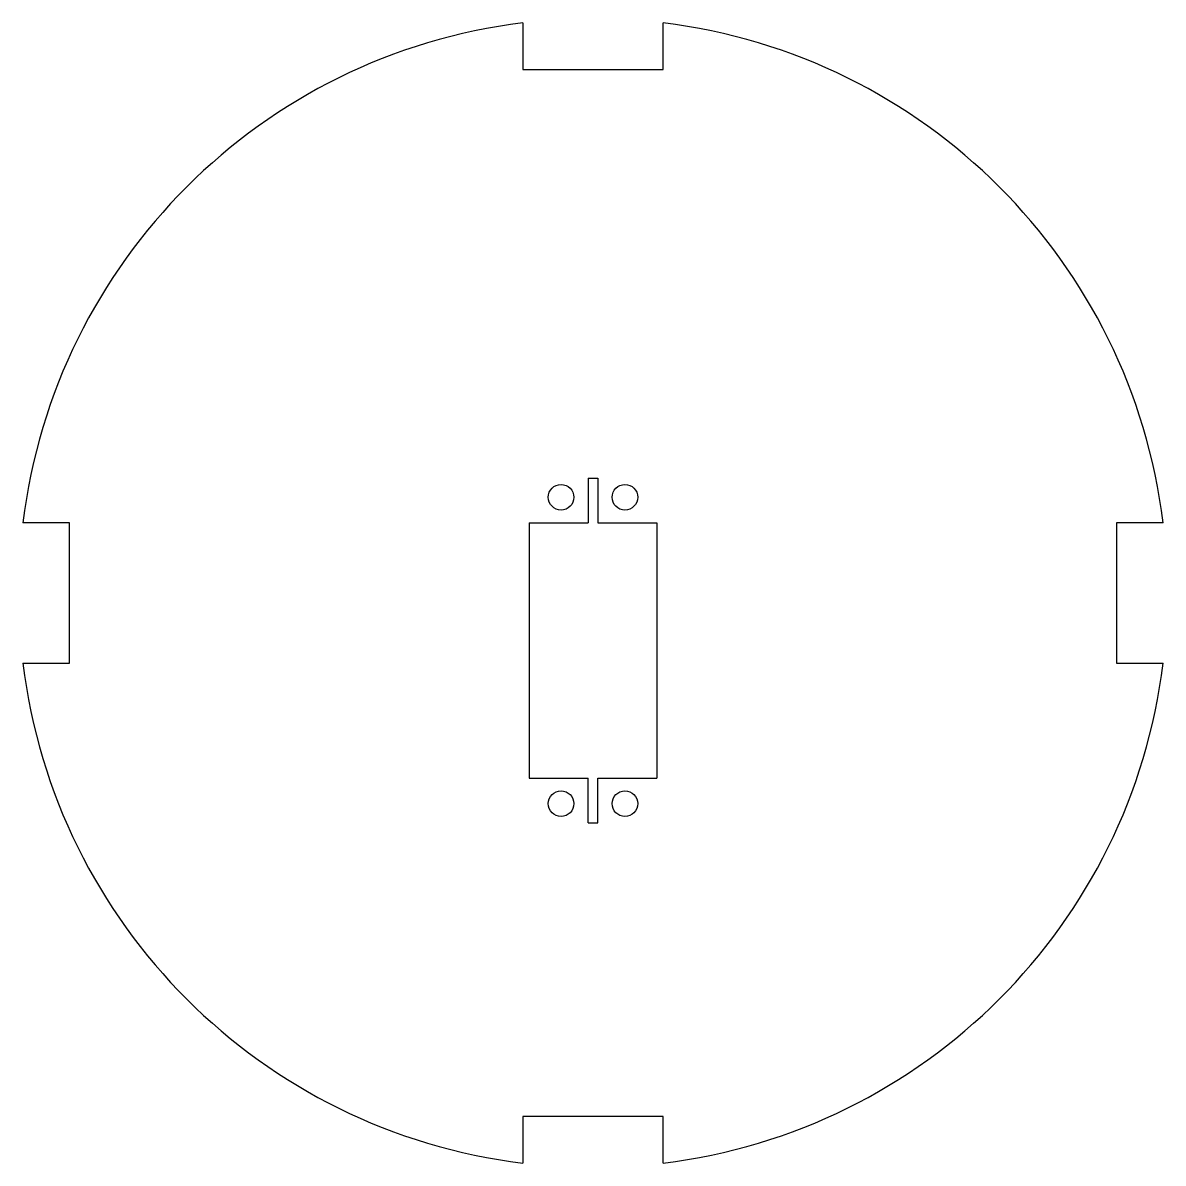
# Model space of a CAD drawing. Header units: millimetres. Extents: x -89 to 89, y -89 to 89.
import ezdxf

# ---------------------------------------------------------------- set-up
doc = ezdxf.new("R2010")
doc.units = ezdxf.units.MM

msp = doc.modelspace()

# ---------------------------------------------------------------- linework, layer by layer
at = {"color": 7, "linetype": 'Continuous', "lineweight": 25}
for p, q in [((-11, 89.33), (-11, 82)), ((11, 82), (11, 89.33)), ((-11, 82), (11, 82)), ((-0.75, 18), (-0.75, 11)), ((-0.75, 18), (0.75, 18)), ((0.75, 18), (0.75, 11)), ((-82, 11), (-89.33, 11)), ((-82, -11), (-82, 11)), ((-10, 11), (-10, -29)), ((-10, 11), (-0.75, 11)), ((0.75, 11), (10, 11)), ((10, 11), (10, -29)), ((82, 11), (82, -11)), ((89.33, 11), (82, 11)), ((-89.33, -11), (-82, -11)), ((82, -11), (89.33, -11)), ((-10, -29), (-0.75, -29)), ((-0.75, -36), (-0.75, -29)), ((0.75, -29), (10, -29)), ((0.75, -36), (0.75, -29)), ((-0.75, -36), (0.75, -36)), ((-11, -82), (-11, -89.33)), ((11, -82), (-11, -82)), ((11, -89.33), (11, -82))]:
    msp.add_line(p, q, dxfattribs=at)
for centre in [(-5, 15), (5, 15), (-5, -33), (5, -33)]:
    msp.add_circle(centre, 2, dxfattribs=at)
for start, end in [(97.0204, 172.9796), (7.0204, 82.9796), (187.0204, 262.9796), (277.0204, 352.9796)]:
    msp.add_arc((0, 0), 90, start, end, dxfattribs=at)

doc.saveas('drawing.dxf')
